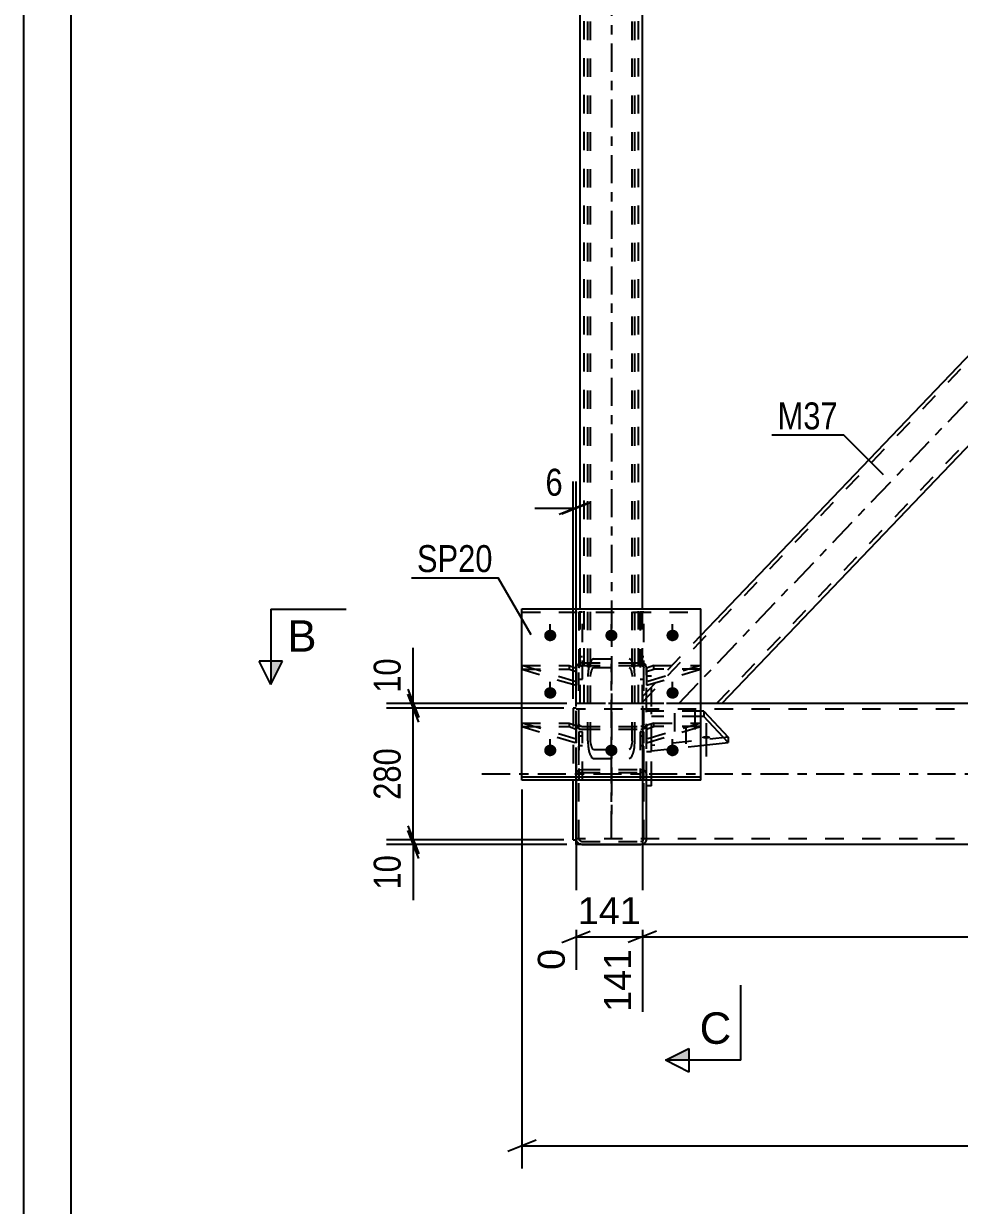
# Model space of a CAD drawing. Header units: millimetres. Extents: x 0 to 841, y 0 to 594.
# Drawn here: x 0 to 99.5, y 155.6 to 281.2 of the extents above; entities that cross this region are included whole.
import ezdxf

# ---------------------------------------------------------------- set-up
doc = ezdxf.new("R2010")
doc.units = ezdxf.units.MM
doc.linetypes.add('DXK_LINE_DOT2', pattern=[3.9198, 1.9599, -1.9599])
doc.linetypes.add('DXK_LINE_DOT3', pattern=[5.9187, 2.979, -0.9799, 0.9799, -0.9799])
doc.styles.add('Arial', font='ARIAL.TTF', dxfattribs={"height": 0.2})
doc.styles.add('Arial Narrow', font='ARIALN.TTF', dxfattribs={"height": 0.2})

# ---------------------------------------------------------------- blocks, each defined once
blk = doc.blocks.new('Unknown-318891778-1129')
at = {"color": 5, "linetype": 'Continuous'}
for p, q in [((0, 594), (0, 0)), ((5, 589), (5, 5))]:
    blk.add_line(p, q, dxfattribs=at)
blk = doc.blocks.new('Bolt-318891778-5012 - 4993')
at = {"linetype": 'Continuous'}
blk.add_hatch(color=1, dxfattribs=at).paths.add_polyline_path([(72.55, 205.54), (72.64, 205.53), (72.73, 205.52), (72.81, 205.51), (72.88, 205.49), (72.94, 205.46), (72.97, 205.43), (72.99, 205.4), (72.99, 205.37), (72.97, 205.33), (72.94, 205.31), (72.88, 205.28), (72.81, 205.26), (72.73, 205.24), (72.64, 205.23), (72.55, 205.23), (72.45, 205.23), (72.36, 205.24), (72.28, 205.26), (72.21, 205.28), (72.16, 205.31), (72.12, 205.33), (72.1, 205.37), (72.1, 205.4), (72.12, 205.43), (72.16, 205.46), (72.21, 205.49), (72.28, 205.51), (72.36, 205.52), (72.45, 205.53)])
at = {"color": 1, "linetype": 'DXK_LINE_DOT2'}
for p, q in [((69.19, 207.96), (69.19, 204.43)), ((71.33, 208.19), (71.33, 204.67)), ((70.4, 206.65), (70.4, 203.13))]:
    blk.add_line(p, q, dxfattribs=at)
at = {"color": 1, "linetype": 'Continuous'}
blk.add_line((72.55, 206.89), (72.55, 203.36), dxfattribs=at)
blk = doc.blocks.new('Bolt-318891778-5011 - 4993')
at = {"linetype": 'Continuous'}
for points in [[(55.97, 215.6), (55.84, 215.62), (55.71, 215.66), (55.59, 215.72), (55.49, 215.81), (55.41, 215.91), (55.36, 216.03), (55.33, 216.15), (55.33, 216.28), (55.36, 216.4), (55.41, 216.52), (55.49, 216.62), (55.59, 216.71), (55.71, 216.77), (55.84, 216.81), (55.97, 216.83), (56.11, 216.81), (56.24, 216.77), (56.36, 216.71), (56.46, 216.62), (56.54, 216.52), (56.59, 216.4), (56.62, 216.28), (56.62, 216.15), (56.59, 216.03), (56.54, 215.91), (56.46, 215.81), (56.36, 215.72), (56.24, 215.66), (56.11, 215.62)], [(62.47, 215.6), (62.34, 215.62), (62.21, 215.66), (62.09, 215.72), (61.99, 215.81), (61.91, 215.91), (61.86, 216.03), (61.83, 216.15), (61.83, 216.28), (61.86, 216.4), (61.91, 216.52), (61.99, 216.62), (62.09, 216.71), (62.21, 216.77), (62.34, 216.81), (62.47, 216.83), (62.61, 216.81), (62.74, 216.77), (62.86, 216.71), (62.96, 216.62), (63.04, 216.52), (63.09, 216.4), (63.12, 216.28), (63.12, 216.15), (63.09, 216.03), (63.04, 215.91), (62.96, 215.81), (62.86, 215.72), (62.74, 215.66), (62.61, 215.62)], [(68.97, 215.6), (68.84, 215.62), (68.71, 215.66), (68.59, 215.72), (68.49, 215.81), (68.41, 215.91), (68.36, 216.03), (68.33, 216.15), (68.33, 216.28), (68.36, 216.4), (68.41, 216.52), (68.49, 216.62), (68.59, 216.71), (68.71, 216.77), (68.84, 216.81), (68.97, 216.83), (69.11, 216.81), (69.24, 216.77), (69.36, 216.71), (69.46, 216.62), (69.54, 216.52), (69.59, 216.4), (69.62, 216.28), (69.62, 216.15), (69.59, 216.03), (69.54, 215.91), (69.46, 215.81), (69.36, 215.72), (69.24, 215.66), (69.11, 215.62)], [(55.97, 209.5), (55.84, 209.51), (55.71, 209.55), (55.59, 209.61), (55.49, 209.7), (55.41, 209.8), (55.36, 209.92), (55.33, 210.04), (55.33, 210.17), (55.36, 210.3), (55.41, 210.41), (55.49, 210.52), (55.59, 210.6), (55.71, 210.67), (55.84, 210.7), (55.97, 210.72), (56.11, 210.7), (56.24, 210.67), (56.36, 210.6), (56.46, 210.52), (56.54, 210.41), (56.59, 210.3), (56.62, 210.17), (56.62, 210.04), (56.59, 209.92), (56.54, 209.8), (56.46, 209.7), (56.36, 209.61), (56.24, 209.55), (56.11, 209.51)], [(68.97, 209.5), (68.84, 209.51), (68.71, 209.55), (68.59, 209.61), (68.49, 209.7), (68.41, 209.8), (68.36, 209.92), (68.33, 210.04), (68.33, 210.17), (68.36, 210.3), (68.41, 210.41), (68.49, 210.52), (68.59, 210.6), (68.71, 210.67), (68.84, 210.7), (68.97, 210.72), (69.11, 210.7), (69.24, 210.67), (69.36, 210.6), (69.46, 210.52), (69.54, 210.41), (69.59, 210.3), (69.62, 210.17), (69.62, 210.04), (69.59, 209.92), (69.54, 209.8), (69.46, 209.7), (69.36, 209.61), (69.24, 209.55), (69.11, 209.51)], [(55.97, 203.39), (55.84, 203.4), (55.71, 203.44), (55.59, 203.51), (55.49, 203.59), (55.41, 203.69), (55.36, 203.81), (55.33, 203.94), (55.33, 204.06), (55.36, 204.19), (55.41, 204.3), (55.49, 204.41), (55.59, 204.49), (55.71, 204.56), (55.84, 204.6), (55.97, 204.61), (56.11, 204.6), (56.24, 204.56), (56.36, 204.49), (56.46, 204.41), (56.54, 204.3), (56.59, 204.19), (56.62, 204.06), (56.62, 203.94), (56.59, 203.81), (56.54, 203.69), (56.46, 203.59), (56.36, 203.51), (56.24, 203.44), (56.11, 203.4)], [(62.47, 203.39), (62.34, 203.4), (62.21, 203.44), (62.09, 203.51), (61.99, 203.59), (61.91, 203.69), (61.86, 203.81), (61.83, 203.94), (61.83, 204.06), (61.86, 204.19), (61.91, 204.3), (61.99, 204.41), (62.09, 204.49), (62.21, 204.56), (62.34, 204.6), (62.47, 204.61), (62.61, 204.6), (62.74, 204.56), (62.86, 204.49), (62.96, 204.41), (63.04, 204.3), (63.09, 204.19), (63.12, 204.06), (63.12, 203.94), (63.09, 203.81), (63.04, 203.69), (62.96, 203.59), (62.86, 203.51), (62.74, 203.44), (62.61, 203.4)], [(68.97, 203.39), (68.84, 203.4), (68.71, 203.44), (68.59, 203.51), (68.49, 203.59), (68.41, 203.69), (68.36, 203.81), (68.33, 203.94), (68.33, 204.06), (68.36, 204.19), (68.41, 204.3), (68.49, 204.41), (68.59, 204.49), (68.71, 204.56), (68.84, 204.6), (68.97, 204.61), (69.11, 204.6), (69.24, 204.56), (69.36, 204.49), (69.46, 204.41), (69.54, 204.3), (69.59, 204.19), (69.62, 204.06), (69.62, 203.94), (69.59, 203.81), (69.54, 203.69), (69.46, 203.59), (69.36, 203.51), (69.24, 203.44), (69.11, 203.4)]]:
    blk.add_hatch(color=1, dxfattribs=at).paths.add_polyline_path(points)
at = {"color": 1, "linetype": 'Continuous'}
for p, q in [((55.97, 215.62), (55.97, 217.41)), ((62.47, 215.62), (62.47, 217.41)), ((68.97, 215.62), (68.97, 217.41)), ((55.97, 209.51), (55.97, 211.3)), ((68.97, 209.51), (68.97, 211.3)), ((55.97, 203.4), (55.97, 205.2)), ((62.47, 203.4), (62.47, 205.2)), ((68.97, 203.4), (68.97, 205.2))]:
    blk.add_line(p, q, dxfattribs=at)
blk = doc.blocks.new('Part-318891778-5030 - 4993')
at = {"color": 7, "linetype": 'DXK_LINE_DOT2'}
for p, q in [((58.77, 212.94), (58.72, 212.73)), ((58.72, 200.84), (58.72, 212.73)), ((58.9, 213.12), (58.77, 212.94)), ((59.09, 213.25), (58.9, 213.12)), ((59.02, 212.73), (59.05, 212.83)), ((59.02, 194.64), (59.02, 212.73)), ((59.05, 212.83), (59.11, 212.92)), ((59.32, 213.29), (59.09, 213.25)), ((59.11, 212.92), (59.21, 212.99)), ((59.21, 212.99), (59.32, 213.01)), ((59.32, 213.29), (65.62, 213.29)), ((59.32, 213.01), (65.62, 213.01)), ((65.85, 213.25), (65.62, 213.29)), ((65.62, 213.01), (65.74, 212.99)), ((65.74, 212.99), (65.84, 212.92)), ((65.84, 212.92), (65.9, 212.83)), ((66.05, 213.12), (65.85, 213.25)), ((65.9, 212.83), (65.92, 212.73)), ((65.92, 194.64), (65.92, 212.73)), ((66.18, 212.94), (66.05, 213.12)), ((66.22, 212.73), (66.18, 212.94)), ((66.22, 200.23), (66.22, 212.73)), ((58.72, 206.81), (58.77, 206.59)), ((58.77, 206.59), (58.9, 206.41)), ((58.9, 206.41), (59.09, 206.28)), ((59.05, 206.7), (59.02, 206.81)), ((59.11, 206.61), (59.05, 206.7)), ((59.09, 206.28), (59.32, 206.24)), ((59.21, 206.54), (59.11, 206.61)), ((59.32, 206.52), (59.21, 206.54)), ((59.32, 206.52), (65.62, 206.52)), ((59.32, 206.24), (65.62, 206.24)), ((65.74, 206.54), (65.62, 206.52)), ((65.62, 206.24), (65.85, 206.28)), ((65.84, 206.61), (65.74, 206.54)), ((65.9, 206.7), (65.84, 206.61)), ((65.85, 206.28), (66.05, 206.41)), ((65.92, 206.81), (65.9, 206.7)), ((66.05, 206.41), (66.18, 206.59)), ((66.18, 206.59), (66.22, 206.81)), ((58.72, 201.35), (58.77, 201.59)), ((59.05, 201.47), (59.02, 201.35)), ((59.11, 201.57), (59.05, 201.47)), ((59.09, 201.94), (59.32, 201.98)), ((59.21, 201.64), (59.11, 201.57)), ((59.32, 201.66), (59.21, 201.64)), ((59.32, 201.98), (65.62, 201.98)), ((59.32, 201.66), (65.62, 201.66)), ((65.62, 201.98), (65.85, 201.94)), ((65.74, 201.64), (65.62, 201.66)), ((65.84, 201.57), (65.74, 201.64)), ((65.9, 201.47), (65.84, 201.57)), ((65.92, 201.35), (65.9, 201.47)), ((66.18, 201.59), (66.22, 201.35)), ((59.02, 194.64), (59.05, 194.52)), ((59.05, 194.52), (59.11, 194.42)), ((59.11, 194.42), (59.21, 194.35)), ((59.21, 194.35), (59.32, 194.32)), ((59.32, 194.32), (65.62, 194.32)), ((65.62, 194.32), (65.74, 194.35)), ((65.74, 194.35), (65.84, 194.42)), ((65.84, 194.42), (65.9, 194.52)), ((65.9, 194.52), (65.92, 194.64))]:
    blk.add_line(p, q, dxfattribs=at)
at = {"color": 7, "linetype": 'DXK_LINE_DOT3'}
blk.add_line((62.47, 194.57), (62.47, 213.19), dxfattribs=at)
at = {"color": 2, "linetype": 'Continuous'}
for p, q in [((58.72, 194.64), (58.72, 200.84)), ((66.22, 194.64), (66.22, 200.23)), ((58.77, 194.4), (58.72, 194.64)), ((59.32, 194), (59.09, 194.05)), ((59.32, 194), (65.62, 194)), ((65.85, 194.05), (65.62, 194)), ((66.22, 194.64), (66.18, 194.4))]:
    blk.add_line(p, q, dxfattribs=at)
at = {"color": 7, "linetype": 'DXK_LINE_DOT2'}
for centre, start, end in [((59.35, 201.37), 114.32, 159.2417), ((65.6, 201.37), 20.7583, 65.68)]:
    blk.add_arc(centre, 0.621, start, end, dxfattribs=at)
at = {"color": 2, "linetype": 'Continuous'}
for centre, start, end in [((59.35, 194.62), 200.7583, 245.68), ((65.6, 194.62), 294.32, 339.2417)]:
    blk.add_arc(centre, 0.621, start, end, dxfattribs=at)
blk = doc.blocks.new('Part-318891778-5033 - 4993')
at = {"color": 2, "linetype": 'Continuous'}
for p, q in [((52.97, 219.03), (71.97, 219.03)), ((52.97, 200.84), (52.97, 219.03)), ((71.97, 201.18), (71.97, 219.03)), ((52.97, 201.18), (71.97, 201.18)), ((71.97, 200.84), (71.97, 201.18)), ((71.97, 200.84), (52.97, 200.84))]:
    blk.add_line(p, q, dxfattribs=at)
at = {"color": 7, "linetype": 'DXK_LINE_DOT2'}
blk.add_line((52.97, 218.69), (71.97, 218.69), dxfattribs=at)
blk = doc.blocks.new('Part-318891778-5038 - 4993')
at = {"color": 7, "linetype": 'DXK_LINE_DOT2'}
for p, q in [((66.22, 200.84), (66.22, 211.88)), ((66.72, 211.88), (66.22, 211.88)), ((66.72, 200.84), (66.72, 211.88)), ((66.22, 208.21), (66.72, 208.21)), ((66.22, 203.89), (66.72, 203.89))]:
    blk.add_line(p, q, dxfattribs=at)
at = {"color": 2, "linetype": 'Continuous'}
for p, q in [((66.22, 200.23), (66.22, 200.84)), ((66.72, 200.23), (66.22, 200.23)), ((66.72, 200.23), (66.72, 200.84))]:
    blk.add_line(p, q, dxfattribs=at)
blk = doc.blocks.new('Part-318891778-5043 - 4993')
at = {"color": 7, "linetype": 'DXK_LINE_DOT2'}
for p, q in [((58.72, 208.49), (58.42, 208.49)), ((58.42, 208.49), (58.42, 200.84)), ((58.72, 194.49), (58.72, 208.49))]:
    blk.add_line(p, q, dxfattribs=at)
at = {"color": 2, "linetype": 'Continuous'}
for q in [(58.42, 200.84), (58.72, 194.49)]:
    blk.add_line((58.42, 194.49), q, dxfattribs=at)
blk = doc.blocks.new('Part-318891778-5048 - 4993')
at = {"color": 7, "linetype": 'DXK_LINE_DOT2'}
for p, q in [((66.72, 203.94), (66.72, 208.16)), ((71.97, 208.16), (66.72, 208.16)), ((71.97, 207.6), (66.72, 207.6)), ((74.9, 205.4), (66.72, 204.5)), ((66.72, 203.94), (71.97, 204.51))]:
    blk.add_line(p, q, dxfattribs=at)
at = {"color": 2, "linetype": 'Continuous'}
for p, q in [((72.31, 208.16), (71.97, 208.16)), ((72.31, 207.6), (71.97, 207.6)), ((72.31, 208.16), (74.9, 205.4)), ((72.31, 208.16), (72.31, 207.6)), ((74.9, 204.83), (72.31, 207.6)), ((71.97, 204.51), (74.9, 204.83)), ((74.9, 205.4), (74.9, 204.83))]:
    blk.add_line(p, q, dxfattribs=at)
blk = doc.blocks.new('Part-318891778-5049 - 4993')
at = {"color": 7, "linetype": 'DXK_LINE_DOT2'}
for p, q in [((58.72, 205.19), (52.97, 206.9)), ((52.97, 206.9), (57.97, 206.9)), ((52.97, 206.9), (52.97, 206.52)), ((52.97, 206.52), (58.72, 204.81)), ((52.97, 206.52), (57.97, 206.52)), ((57.97, 206.9), (58.72, 206.64)), ((57.97, 206.9), (57.97, 206.52)), ((57.97, 206.52), (58.72, 206.27)), ((58.72, 206.64), (58.72, 204.81))]:
    blk.add_line(p, q, dxfattribs=at)
blk = doc.blocks.new('Part-318891778-5057 - 4993')
at = {"color": 7, "linetype": 'DXK_LINE_DOT2'}
for p, q in [((58.72, 194.08), (58.72, 208.99)), ((71.97, 208.99), (58.72, 208.99)), ((228.28, 208.39), (58.72, 208.39)), ((58.72, 194.59), (58.72, 194.64)), ((228.28, 194.59), (58.72, 194.59))]:
    blk.add_line(p, q, dxfattribs=at)
at = {"color": 2, "linetype": 'Continuous'}
for p, q in [((228.28, 208.99), (71.97, 208.99)), ((58.72, 193.99), (58.72, 194.64)), ((228.28, 193.99), (58.72, 193.99))]:
    blk.add_line(p, q, dxfattribs=at)
at = {"color": 7, "linetype": 'DXK_LINE_DOT3'}
blk.add_line((48.72, 201.49), (228.28, 201.49), dxfattribs=at)
blk = doc.blocks.new('Part-318891778-5060 - 4993')
at = {"color": 7, "linetype": 'DXK_LINE_DOT3'}
blk.add_line((62.47, 350.14), (62.47, 196.45), dxfattribs=at)
at = {"color": 7, "linetype": 'DXK_LINE_DOT2'}
for p, q in [((59.97, 341.32), (60.02, 341.4)), ((59.97, 205.02), (59.97, 341.32)), ((60.02, 341.4), (60.15, 341.46)), ((60.15, 341.46), (60.34, 341.51)), ((60.3, 341.36), (60.27, 341.32)), ((60.27, 205.02), (60.27, 341.32)), ((60.36, 341.39), (60.3, 341.36)), ((60.34, 341.51), (60.57, 341.52)), ((60.46, 341.41), (60.36, 341.39)), ((60.57, 341.42), (60.46, 341.41)), ((60.57, 341.52), (64.37, 341.52)), ((60.57, 341.42), (64.37, 341.42)), ((64.37, 341.52), (64.6, 341.51)), ((64.49, 341.41), (64.37, 341.42)), ((64.59, 341.39), (64.49, 341.41)), ((64.65, 341.36), (64.59, 341.39)), ((64.6, 341.51), (64.8, 341.46)), ((64.67, 341.32), (64.65, 341.36)), ((64.67, 205.02), (64.67, 341.32)), ((64.8, 341.46), (64.93, 341.4)), ((64.93, 341.4), (64.97, 341.32)), ((64.97, 205.02), (64.97, 341.32)), ((60.02, 339.94), (59.97, 340.02)), ((60.15, 339.87), (60.02, 339.94)), ((60.34, 339.83), (60.15, 339.87)), ((60.27, 340.02), (60.3, 339.98)), ((60.3, 339.98), (60.36, 339.94)), ((60.57, 339.81), (60.34, 339.83)), ((60.36, 339.94), (60.46, 339.92)), ((60.46, 339.92), (60.57, 339.91)), ((60.57, 339.91), (64.37, 339.91)), ((60.57, 339.81), (64.37, 339.81)), ((64.37, 339.91), (64.49, 339.92)), ((64.6, 339.83), (64.37, 339.81)), ((64.49, 339.92), (64.59, 339.94)), ((64.59, 339.94), (64.65, 339.98)), ((64.8, 339.87), (64.6, 339.83)), ((64.65, 339.98), (64.67, 340.02)), ((64.93, 339.94), (64.8, 339.87)), ((64.97, 340.02), (64.93, 339.94)), ((60.57, 213.73), (60.34, 213.59)), ((60.57, 213.73), (64.37, 213.73)), ((64.6, 213.59), (64.37, 213.73)), ((60.02, 212.57), (59.97, 211.86)), ((60.46, 212.72), (60.57, 212.79)), ((60.57, 212.79), (64.37, 212.79)), ((64.37, 212.79), (64.49, 212.72)), ((64.97, 211.86), (64.93, 212.57)), ((60.27, 211.86), (60.3, 212.21)), ((64.65, 212.21), (64.67, 211.86)), ((60.27, 208.99), (59.97, 208.99)), ((64.97, 208.99), (64.67, 208.99)), ((59.97, 205.02), (60.02, 204.31)), ((60.3, 204.66), (60.27, 205.02)), ((64.67, 205.02), (64.65, 204.66)), ((64.93, 204.31), (64.97, 205.02)), ((60.57, 204.09), (60.46, 204.16)), ((60.57, 204.09), (64.37, 204.09)), ((64.49, 204.16), (64.37, 204.09)), ((60.34, 203.29), (60.57, 203.15)), ((60.57, 203.15), (64.37, 203.15)), ((64.37, 203.15), (64.6, 203.29))]:
    blk.add_line(p, q, dxfattribs=at)
for centre, radius, start, end in [((62.29, 212.4), 2.27, 148.6934, 175.7676), ((62.66, 212.4), 2.27, 4.2324, 31.3066), ((61.43, 212.13), 1.14, 148.6934, 175.7676), ((63.52, 212.13), 1.14, 4.2324, 31.3066), ((62.29, 204.47), 2.27, 184.2324, 211.3066), ((61.43, 204.75), 1.14, 184.2324, 211.3066), ((63.52, 204.75), 1.14, 328.6934, 355.7676), ((62.66, 204.47), 2.27, 328.6934, 355.7676)]:
    blk.add_arc(centre, radius, start, end, dxfattribs=at)
blk = doc.blocks.new('Part-318891778-5086 - 4993')
at = {"color": 7, "linetype": 'DXK_LINE_DOT2'}
for p, q in [((66.97, 206.9), (66.22, 206.64)), ((71.97, 206.9), (66.22, 205.19)), ((66.22, 206.64), (66.22, 204.81)), ((66.22, 206.27), (66.97, 206.52)), ((66.22, 204.81), (71.97, 206.52)), ((66.97, 206.52), (66.97, 206.9)), ((66.97, 206.9), (71.97, 206.9)), ((71.97, 206.52), (66.97, 206.52)), ((71.97, 206.52), (71.97, 206.9))]:
    blk.add_line(p, q, dxfattribs=at)
blk = doc.blocks.new('Part-318891778-5145 - 4993')
at = {"color": 2, "linetype": 'Continuous'}
for p, q in [((59.17, 219.03), (59.17, 353.49)), ((65.77, 219.03), (65.77, 352.77))]:
    blk.add_line(p, q, dxfattribs=at)
at = {"color": 7, "linetype": 'DXK_LINE_DOT2'}
for p, q in [((65.77, 353.49), (59.17, 353.49)), ((59.57, 208.99), (59.57, 353.49)), ((65.37, 208.99), (65.37, 353.49)), ((65.77, 352.77), (65.77, 353.49)), ((59.17, 208.99), (59.17, 219.03)), ((65.77, 208.99), (65.77, 219.03)), ((65.77, 208.99), (59.17, 208.99))]:
    blk.add_line(p, q, dxfattribs=at)
blk = doc.blocks.new('Part-318891778-5126 - 4993')
at = {"color": 7, "linetype": 'DXK_LINE_DOT2'}
for p, q in [((65.77, 209.14), (203.79, 353.49)), ((73.66, 208.99), (211.68, 353.35)), ((65.77, 209.72), (71.97, 216.2)), ((65.77, 209.38), (65.76, 208.99)), ((74.21, 208.99), (65.76, 208.99)), ((65.77, 209.72), (65.77, 209.38)), ((65.77, 208.99), (65.77, 209.14))]:
    blk.add_line(p, q, dxfattribs=at)
at = {"color": 7, "linetype": 'DXK_LINE_DOT3'}
blk.add_line((69.65, 208.99), (207.8, 353.49), dxfattribs=at)
at = {"color": 2, "linetype": 'Continuous'}
for p, q in [((71.97, 216.2), (134.16, 281.24)), ((138.73, 276.47), (74.21, 208.99))]:
    blk.add_line(p, q, dxfattribs=at)
blk = doc.blocks.new('Part-318891778-5151 - 4993')
at = {"color": 7, "linetype": 'DXK_LINE_DOT2'}
for p, q in [((59.42, 205.98), (59.02, 205.98)), ((59.02, 205.98), (59.02, 200.84)), ((59.02, 205.54), (59.42, 205.54)), ((59.42, 200.84), (59.42, 205.98)), ((59.02, 204.53), (59.42, 204.53))]:
    blk.add_line(p, q, dxfattribs=at)
at = {"color": 2, "linetype": 'Continuous'}
blk.add_line((59.42, 200.84), (59.02, 200.84), dxfattribs=at)
blk = doc.blocks.new('Part-318891778-5116 - 4993')
at = {"color": 7, "linetype": 'DXK_LINE_DOT2'}
for p, q in [((65.92, 205.98), (65.52, 205.98)), ((65.52, 205.98), (65.52, 200.84)), ((65.52, 205.54), (65.92, 205.54)), ((65.92, 200.84), (65.92, 205.98)), ((65.52, 204.53), (65.92, 204.53))]:
    blk.add_line(p, q, dxfattribs=at)
at = {"color": 2, "linetype": 'Continuous'}
blk.add_line((65.92, 200.84), (65.52, 200.84), dxfattribs=at)
blk = doc.blocks.new('Part-318891778-5147 - 4993')
at = {"color": 7, "linetype": 'DXK_LINE_DOT2'}
for p, q in [((58.72, 211.3), (52.97, 213.01)), ((52.97, 213.01), (57.97, 213.01)), ((52.97, 213.01), (52.97, 212.63)), ((52.97, 212.63), (58.72, 210.92)), ((52.97, 212.63), (57.97, 212.63)), ((57.97, 213.01), (58.72, 212.75)), ((57.97, 213.01), (57.97, 212.63)), ((57.97, 212.63), (58.72, 212.37)), ((58.72, 212.75), (58.72, 210.92))]:
    blk.add_line(p, q, dxfattribs=at)
blk = doc.blocks.new('Part-318891778-5148 - 4993')
at = {"color": 7, "linetype": 'DXK_LINE_DOT2'}
for p, q in [((66.97, 213.01), (66.22, 212.75)), ((71.97, 213.01), (66.22, 211.3)), ((66.22, 212.75), (66.22, 210.92)), ((66.22, 212.37), (66.97, 212.63)), ((66.22, 210.92), (71.97, 212.63)), ((66.97, 212.63), (66.97, 213.01)), ((66.97, 213.01), (71.97, 213.01)), ((71.97, 212.63), (66.97, 212.63)), ((71.97, 212.63), (71.97, 213.01))]:
    blk.add_line(p, q, dxfattribs=at)
blk = doc.blocks.new('Part-318891778-5149 - 4993')
at = {"color": 7, "linetype": 'DXK_LINE_DOT2'}
for p, q in [((59.02, 218.69), (59.02, 211.58)), ((59.42, 218.69), (59.02, 218.69)), ((59.42, 211.58), (59.42, 218.69)), ((59.02, 213.99), (59.42, 213.99)), ((59.02, 213.03), (59.42, 213.03)), ((59.02, 211.58), (59.42, 211.58))]:
    blk.add_line(p, q, dxfattribs=at)
blk = doc.blocks.new('Part-318891778-5150 - 4993')
at = {"color": 7, "linetype": 'DXK_LINE_DOT2'}
for p, q in [((65.52, 218.69), (65.52, 211.58)), ((65.92, 218.69), (65.52, 218.69)), ((65.92, 211.58), (65.92, 218.69)), ((65.52, 213.99), (65.92, 213.99)), ((65.52, 213.03), (65.92, 213.03)), ((65.52, 211.58), (65.92, 211.58))]:
    blk.add_line(p, q, dxfattribs=at)
blk = doc.blocks.new('StraightDimension-318891778-5252 - 4993')
at = {"color": 7, "linetype": 'Continuous'}
for p, q in [((65.77, 208.72), (65.77, 176.21)), ((67.27, 184.78), (64.27, 183.58)), ((65.77, 184.18), (203.24, 184.18))]:
    blk.add_line(p, q, dxfattribs=at)
blk = doc.blocks.new('StraightDimension-318891778-5253 - 4993')
at = {"color": 7, "linetype": 'Continuous'}
for p, q in [((65.77, 208.72), (65.77, 176.21)), ((58.72, 202.51), (58.72, 180.66)), ((57.22, 183.58), (60.22, 184.78)), ((67.27, 184.78), (64.27, 183.58)), ((58.72, 184.18), (65.77, 184.18))]:
    blk.add_line(p, q, dxfattribs=at)
at = {"color": 0}
blk.add_wipeout([(66.18, 184.93), (66.18, 189.13), (58.31, 189.13), (58.31, 184.93)], dxfattribs=at)
at = {"color": 0, "linetype": 'Continuous'}
for points in [[(58.12, 183.48), (53.92, 183.48), (53.92, 180.06), (58.12, 180.06)], [(65.17, 183.48), (60.97, 183.48), (60.97, 175.61), (65.17, 175.61)]]:
    blk.add_wipeout(points, dxfattribs=at)
at = {"color": 3, "style": 'Arial'}
blk.add_text('141', height=2.865, dxfattribs=at).set_placement((58.91, 185.53))
at = {"color": 3, "linetype": 'Continuous', "style": 'Arial'}
for s, height, p in [('0', 2.87, (57.52, 180.66)), ('141', 2.865, (64.57, 176.21))]:
    blk.add_text(s, height=height, rotation=90.0002, dxfattribs=at).set_placement(p)
blk = doc.blocks.new('StraightDimension-318891778-5350 - 4993')
at = {"color": 7, "linetype": 'Continuous'}
for p, q in [((41.42, 208.99), (41.42, 214.9)), ((41.42, 208.99), (41.42, 214.9)), ((40.82, 210.49), (42.02, 207.49)), ((42.02, 206.99), (40.82, 209.99)), ((57.72, 208.99), (38.57, 208.99)), ((41.42, 208.49), (41.42, 208.99)), ((57.42, 208.49), (38.57, 208.49))]:
    blk.add_line(p, q, dxfattribs=at)
at = {"color": 0}
blk.add_wipeout([(40.67, 214.37), (36.47, 214.37), (36.47, 209.52), (40.67, 209.52)], dxfattribs=at)
at = {"color": 3, "style": 'Arial Narrow'}
blk.add_text('10', height=2.863, rotation=90.0002, dxfattribs=at).set_placement((40.07, 210.12))
blk = doc.blocks.new('StraightDimension-318891778-5360 - 4993')
at = {"color": 7, "linetype": 'Continuous'}
for p, q in [((42.02, 206.99), (40.82, 209.99)), ((57.42, 208.49), (38.57, 208.49)), ((41.42, 194.49), (41.42, 208.49)), ((40.82, 195.99), (42.02, 192.99)), ((57.42, 194.49), (38.57, 194.49))]:
    blk.add_line(p, q, dxfattribs=at)
at = {"color": 0}
blk.add_wipeout([(40.67, 204.84), (36.47, 204.84), (36.47, 198.15), (40.67, 198.15)], dxfattribs=at)
at = {"color": 3, "style": 'Arial Narrow'}
blk.add_text('280', height=2.863, rotation=90.0002, dxfattribs=at).set_placement((40.07, 198.75))
blk = doc.blocks.new('StraightDimension-318891778-5370 - 4993')
at = {"color": 7, "linetype": 'Continuous'}
for p, q in [((40.82, 195.99), (42.02, 192.99)), ((42.02, 192.49), (40.82, 195.49)), ((57.42, 194.49), (38.57, 194.49)), ((57.72, 193.99), (38.57, 193.99)), ((41.42, 193.99), (41.42, 194.49)), ((41.42, 193.99), (41.42, 188.09)), ((41.42, 193.99), (41.42, 188.09))]:
    blk.add_line(p, q, dxfattribs=at)
at = {"color": 0}
blk.add_wipeout([(40.67, 193.47), (36.47, 193.47), (36.47, 188.61), (40.67, 188.61)], dxfattribs=at)
at = {"color": 3, "style": 'Arial Narrow'}
blk.add_text('10', height=2.863, rotation=90.0002, dxfattribs=at).set_placement((40.07, 189.21))
blk = doc.blocks.new('StraightDimension-318891778-5427 - 4993')
at = {"color": 7, "linetype": 'Continuous'}
for p, q in [((58.42, 209.49), (58.42, 232.57)), ((58.72, 209.99), (58.72, 232.57)), ((56.92, 229.12), (59.92, 230.32)), ((60.22, 230.32), (57.22, 229.12)), ((58.42, 229.72), (54.35, 229.72)), ((58.42, 229.72), (54.35, 229.72)), ((58.42, 229.72), (58.72, 229.72))]:
    blk.add_line(p, q, dxfattribs=at)
at = {"color": 0}
blk.add_wipeout([(57.9, 230.47), (57.9, 234.67), (54.87, 234.67), (54.87, 230.47)], dxfattribs=at)
at = {"color": 3, "style": 'Arial Narrow'}
blk.add_text('6', height=2.86, dxfattribs=at).set_placement((55.47, 231.07))
blk = doc.blocks.new('StraightDimension-318891778-5580 - 4993')
at = {"color": 7, "linetype": 'Continuous'}
for p, q in [((52.97, 199.84), (52.97, 159.56)), ((54.47, 162.56), (51.47, 161.36)), ((52.97, 161.96), (245.63, 161.96))]:
    blk.add_line(p, q, dxfattribs=at)
blk = doc.blocks.new('Mark-318891778-5122 - 4993')
at = {"color": 0}
blk.add_wipeout([(86.54, 238.12), (86.54, 241.12), (80.14, 241.12), (80.14, 238.12)], dxfattribs=at)
blk.add_wipeout([(86.54, 238.12), (86.54, 241.12), (80.14, 241.12), (80.14, 238.12)], dxfattribs=at)
at = {"color": 30, "linetype": 'Continuous'}
for p in [(79.54, 237.52), (91.38, 233.28)]:
    blk.add_line(p, (87.14, 237.52), dxfattribs=at)
at = {"color": 3, "style": 'Arial Narrow'}
blk.add_text('M37', height=2.863, dxfattribs=at).set_placement((80.14, 238.12))
blk = doc.blocks.new('Mark-318891778-10667 - 4993')
at = {"color": 0}
blk.add_wipeout([(49.85, 222.95), (49.85, 225.95), (41.81, 225.95), (41.81, 222.95)], dxfattribs=at)
blk.add_wipeout([(49.85, 222.95), (49.85, 225.95), (41.81, 225.95), (41.81, 222.95)], dxfattribs=at)
at = {"color": 30, "linetype": 'Continuous'}
for p in [(41.21, 222.35), (53.95, 216.29)]:
    blk.add_line(p, (50.45, 222.35), dxfattribs=at)
at = {"color": 3, "style": 'Arial Narrow'}
blk.add_text('SP20', height=2.863, dxfattribs=at).set_placement((41.81, 222.95))
blk = doc.blocks.new('SectionMark-318891778-5585 - 4993')
at = {"linetype": 'Continuous'}
blk.add_hatch(color=6, dxfattribs=at).paths.add_polyline_path([(26.27, 213.49), (27.52, 213.49), (26.27, 210.99)])
at = {"color": 6, "linetype": 'Continuous'}
for p, q in [((26.27, 218.99), (34.27, 218.99)), ((26.27, 218.99), (26.27, 210.99)), ((26.27, 210.99), (25.02, 213.49)), ((27.52, 213.49), (25.02, 213.49)), ((26.27, 210.99), (27.52, 213.49))]:
    blk.add_line(p, q, dxfattribs=at)
at = {"color": 0, "linetype": 'Continuous'}
blk.add_wipeout([(31.13, 214.49), (31.13, 217.99), (28.02, 217.99), (28.02, 214.49)], dxfattribs=at)
at = {"color": 3, "linetype": 'Continuous', "style": 'Arial'}
blk.add_text('B', height=3.34, dxfattribs=at).set_placement((28.02, 214.49))
blk = doc.blocks.new('SectionMark-318891778-5589 - 4993')
at = {"linetype": 'Continuous'}
blk.add_hatch(color=6, dxfattribs=at).paths.add_polyline_path([(70.72, 172.31), (70.72, 171.06), (68.22, 171.06)])
at = {"color": 6, "linetype": 'Continuous'}
for p, q in [((76.22, 171.06), (76.22, 179.06)), ((68.22, 171.06), (70.72, 172.31)), ((70.72, 172.31), (70.72, 169.81)), ((76.22, 171.06), (68.22, 171.06)), ((70.72, 169.81), (68.22, 171.06))]:
    blk.add_line(p, q, dxfattribs=at)
at = {"color": 0, "linetype": 'Continuous'}
blk.add_wipeout([(75.22, 172.81), (75.22, 176.31), (71.85, 176.31), (71.85, 172.81)], dxfattribs=at)
at = {"color": 3, "linetype": 'Continuous', "style": 'Arial'}
blk.add_text('C', height=3.34, dxfattribs=at).set_placement((71.85, 172.81))

msp = doc.modelspace()

# ---------------------------------------------------------------- block references
for name in ['Unknown-318891778-1129', 'Part-318891778-5145 - 4993', 'Part-318891778-5126 - 4993', 'Part-318891778-5060 - 4993', 'Part-318891778-5033 - 4993', 'Part-318891778-5149 - 4993', 'Part-318891778-5150 - 4993', 'Bolt-318891778-5011 - 4993', 'Part-318891778-5147 - 4993', 'Part-318891778-5030 - 4993', 'Part-318891778-5148 - 4993', 'Part-318891778-5038 - 4993', 'Part-318891778-5057 - 4993', 'Part-318891778-5043 - 4993', 'Part-318891778-5048 - 4993', 'Bolt-318891778-5012 - 4993', 'Part-318891778-5049 - 4993', 'Part-318891778-5086 - 4993', 'Part-318891778-5151 - 4993', 'Part-318891778-5116 - 4993']:
    msp.add_blockref(name, (0, 0))

# ---------------------------------------------------------------- next in the draw order: block references
for name in ['Mark-318891778-5122 - 4993', 'StraightDimension-318891778-5252 - 4993']:
    msp.add_blockref(name, (0, 0))

# ---------------------------------------------------------------- next in the draw order: block references
msp.add_blockref('StraightDimension-318891778-5253 - 4993', (0, 0))

# ---------------------------------------------------------------- next in the draw order: block references
msp.add_blockref('StraightDimension-318891778-5350 - 4993', (0, 0))

# ---------------------------------------------------------------- next in the draw order: block references
msp.add_blockref('StraightDimension-318891778-5360 - 4993', (0, 0))

# ---------------------------------------------------------------- next in the draw order: block references
for name in ['StraightDimension-318891778-5427 - 4993', 'StraightDimension-318891778-5370 - 4993']:
    msp.add_blockref(name, (0, 0))

# ---------------------------------------------------------------- next in the draw order: block references
for name in ['Mark-318891778-10667 - 4993', 'StraightDimension-318891778-5580 - 4993']:
    msp.add_blockref(name, (0, 0))

# ---------------------------------------------------------------- next in the draw order: block references
msp.add_blockref('SectionMark-318891778-5585 - 4993', (0, 0))

# ---------------------------------------------------------------- next in the draw order: block references
msp.add_blockref('SectionMark-318891778-5589 - 4993', (0, 0))

doc.saveas('drawing.dxf')
